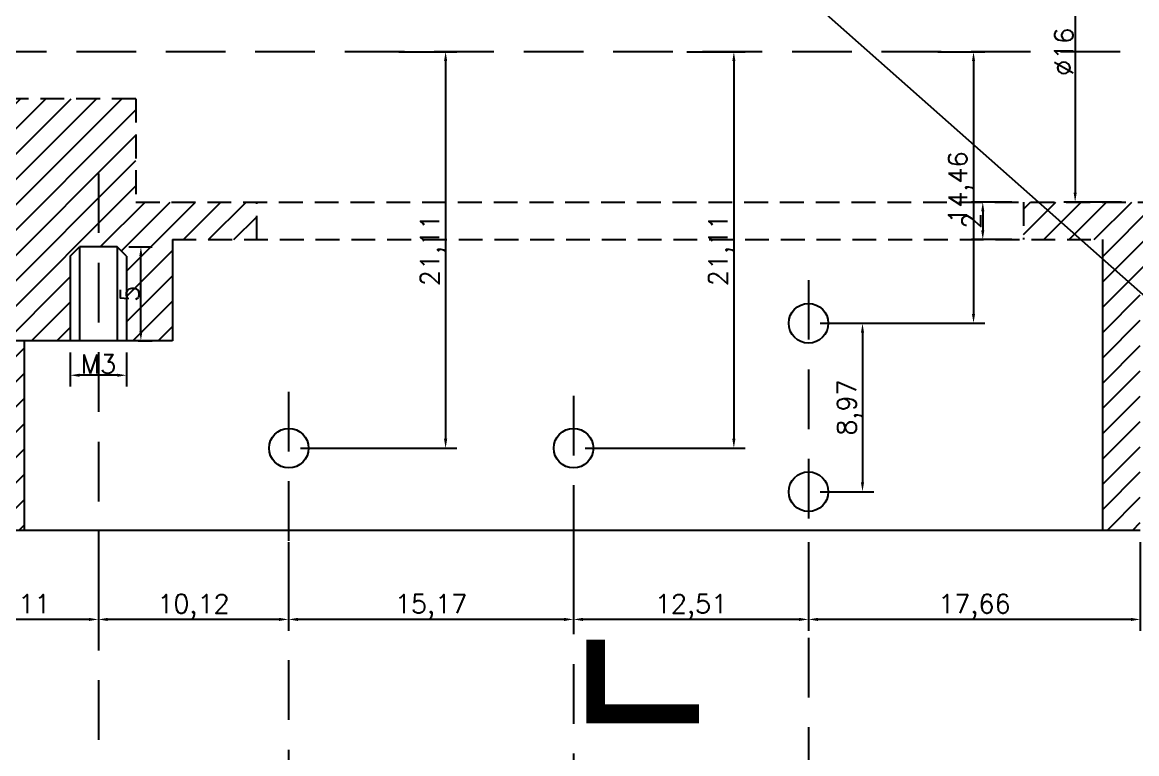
# Model space of a CAD drawing. Header units: millimetres. Extents: x 6817 to 15937, y -5221 to -164.
# Drawn here: x 9735.4 to 9794.8, y -372.3 to -333.4 of the extents above; entities that cross this region are included whole.
import ezdxf
from ezdxf import colors
from ezdxf.entities.mleader import LeaderData, LeaderLine
from ezdxf.math import Vec2, Vec3

# ---------------------------------------------------------------- set-up
doc = ezdxf.new("R2010")
doc.units = ezdxf.units.MM
doc.linetypes.add('HIDDEN', pattern=[9.525, 6.35, -3.175])
doc.layers.add('图层2', color=108, linetype='Continuous')
doc.styles.get("Standard").update_dxf_attribs({"font": 'txt', "bigfont": 'gbcbig.shx'})
doc.dimstyles.new('ISO-25', dxfattribs={"dimtxt": 1, "dimasz": 0.5, "dimexe": 0.6, "dimexo": 0.625, "dimgap": 0.1, "dimtad": 1, "dimtxsty": 'Standard', "dimcen": 2.5, "dimadec": 0, "dimazin": 0, "dimtfac": 1, "dimtmove": 0, "dimatfit": 3, "dimfxl": 0, "dimarcsym": 0})

# ---------------------------------------------------------------- blocks, each defined once
blk = doc.blocks.new('*D1298')
at = {"layer": 'Defpoints', "color": 0, "linetype": 'ByBlock', "transparency": 16777216}
for p in [(9737.989, -350.317), (9740.989, -350.317), (9737.989, -352.157)]:
    blk.add_point(p, dxfattribs=at)
at = {"layer": '图层2', "color": 0, "linetype": 'ByBlock', "lineweight": -2, "transparency": 16777216}
for p, q in [((9737.989, -350.942), (9737.989, -352.757)), ((9740.989, -350.942), (9740.989, -352.757)), ((9740.489, -352.157), (9738.489, -352.157))]:
    blk.add_line(p, q, dxfattribs=at)
at = {"layer": '图层2', "color": 0, "linetype": 'ByBlock', "transparency": 16777216}
for points in [[(9738.489, -352.074), (9738.489, -352.24), (9737.989, -352.157)], [(9740.489, -352.074), (9740.489, -352.24), (9740.989, -352.157)]]:
    blk.add_solid(points, dxfattribs=at)
at = {"layer": '图层2', "color": 0, "linetype": 'ByBlock', "transparency": 16777216, "insert": (9739.489, -351.557), "char_height": 1, "attachment_point": 5}
blk.add_mtext('M3', dxfattribs=at)
blk = doc.blocks.new('*D1299')
at = {"layer": 'Defpoints', "color": 0, "linetype": 'ByBlock', "transparency": 16777216}
for p in [(9740.489, -345.317), (9741.751, -345.317), (9740.989, -350.317)]:
    blk.add_point(p, dxfattribs=at)
at = {"layer": '图层2', "color": 0, "linetype": 'ByBlock', "lineweight": -2, "transparency": 16777216}
for p, q in [((9741.114, -345.317), (9742.351, -345.317)), ((9741.751, -349.817), (9741.751, -345.817)), ((9741.614, -350.317), (9742.351, -350.317))]:
    blk.add_line(p, q, dxfattribs=at)
at = {"layer": '图层2', "color": 0, "linetype": 'ByBlock', "transparency": 16777216}
for points in [[(9741.668, -345.817), (9741.835, -345.817), (9741.751, -345.317)], [(9741.668, -349.817), (9741.835, -349.817), (9741.751, -350.317)]]:
    blk.add_solid(points, dxfattribs=at)
at = {"layer": '图层2', "color": 0, "linetype": 'ByBlock', "transparency": 16777216, "insert": (9741.151, -347.817), "char_height": 1, "attachment_point": 5, "rotation": 90}
blk.add_mtext('5', dxfattribs=at)
blk = doc.blocks.new('*D1300')
at = {"layer": 'Defpoints', "color": 0, "linetype": 'ByBlock', "transparency": 16777216}
for p in [(9777.292, -360.423), (9794.952, -360.423), (9777.292, -365.157)]:
    blk.add_point(p, dxfattribs=at)
at = {"layer": '图层2', "color": 0, "linetype": 'ByBlock', "lineweight": -2, "transparency": 16777216}
for p, q in [((9777.292, -361.048), (9777.292, -365.757)), ((9794.952, -361.048), (9794.952, -365.757)), ((9794.452, -365.157), (9777.792, -365.157))]:
    blk.add_line(p, q, dxfattribs=at)
at = {"layer": '图层2', "color": 0, "linetype": 'ByBlock', "transparency": 16777216}
for points in [[(9777.792, -365.074), (9777.792, -365.241), (9777.292, -365.157)], [(9794.452, -365.074), (9794.452, -365.241), (9794.952, -365.157)]]:
    blk.add_solid(points, dxfattribs=at)
at = {"layer": '图层2', "color": 0, "linetype": 'ByBlock', "transparency": 16777216, "insert": (9786.122, -364.474), "char_height": 1, "attachment_point": 5}
blk.add_mtext('17,66', dxfattribs=at)
blk = doc.blocks.new('*D1301')
at = {"layer": 'Defpoints', "color": 0, "linetype": 'ByBlock', "transparency": 16777216}
for p in [(9764.784, -360.423), (9777.292, -361.048), (9764.784, -365.157)]:
    blk.add_point(p, dxfattribs=at)
at = {"layer": '图层2', "color": 0, "linetype": 'ByBlock', "lineweight": -2, "transparency": 16777216}
for p, q in [((9764.784, -361.048), (9764.784, -365.757)), ((9777.292, -361.673), (9777.292, -365.757)), ((9776.792, -365.157), (9765.284, -365.157))]:
    blk.add_line(p, q, dxfattribs=at)
at = {"layer": '图层2', "color": 0, "linetype": 'ByBlock', "transparency": 16777216}
for points in [[(9765.284, -365.074), (9765.284, -365.241), (9764.784, -365.157)], [(9776.792, -365.074), (9776.792, -365.241), (9777.292, -365.157)]]:
    blk.add_solid(points, dxfattribs=at)
at = {"layer": '图层2', "color": 0, "linetype": 'ByBlock', "transparency": 16777216, "insert": (9771.038, -364.474), "char_height": 1, "attachment_point": 5}
blk.add_mtext('12,51', dxfattribs=at)
blk = doc.blocks.new('*D1302')
at = {"layer": 'Defpoints', "color": 0, "linetype": 'ByBlock', "transparency": 16777216}
for p in [(9749.611, -360.423), (9764.784, -360.423), (9749.611, -365.157)]:
    blk.add_point(p, dxfattribs=at)
at = {"layer": '图层2', "color": 0, "linetype": 'ByBlock', "lineweight": -2, "transparency": 16777216}
for p, q in [((9749.611, -361.048), (9749.611, -365.757)), ((9764.784, -361.048), (9764.784, -365.757)), ((9764.284, -365.157), (9750.111, -365.157))]:
    blk.add_line(p, q, dxfattribs=at)
at = {"layer": '图层2', "color": 0, "linetype": 'ByBlock', "transparency": 16777216}
for points in [[(9750.111, -365.074), (9750.111, -365.241), (9749.611, -365.157)], [(9764.284, -365.074), (9764.284, -365.241), (9764.784, -365.157)]]:
    blk.add_solid(points, dxfattribs=at)
at = {"layer": '图层2', "color": 0, "linetype": 'ByBlock', "transparency": 16777216, "insert": (9757.198, -364.474), "char_height": 1, "attachment_point": 5}
blk.add_mtext('15,17', dxfattribs=at)
blk = doc.blocks.new('*D1303')
at = {"layer": 'Defpoints', "color": 0, "linetype": 'ByBlock', "transparency": 16777216}
for p in [(9739.489, -360.423), (9749.611, -360.423), (9739.489, -365.157)]:
    blk.add_point(p, dxfattribs=at)
at = {"layer": '图层2', "color": 0, "linetype": 'ByBlock', "lineweight": -2, "transparency": 16777216}
for p, q in [((9739.489, -361.048), (9739.489, -365.757)), ((9749.611, -361.048), (9749.611, -365.757)), ((9749.111, -365.157), (9739.989, -365.157))]:
    blk.add_line(p, q, dxfattribs=at)
at = {"layer": '图层2', "color": 0, "linetype": 'ByBlock', "transparency": 16777216}
for points in [[(9739.989, -365.074), (9739.989, -365.241), (9739.489, -365.157)], [(9749.111, -365.074), (9749.111, -365.241), (9749.611, -365.157)]]:
    blk.add_solid(points, dxfattribs=at)
at = {"layer": '图层2', "color": 0, "linetype": 'ByBlock', "transparency": 16777216, "insert": (9744.55, -364.474), "char_height": 1, "attachment_point": 5}
blk.add_mtext('10,12', dxfattribs=at)
blk = doc.blocks.new('*D1304')
at = {"layer": 'Defpoints', "color": 0, "linetype": 'ByBlock', "transparency": 16777216}
for p in [(9739.489, -360.423), (9731.375, -363.086), (9731.375, -365.157)]:
    blk.add_point(p, dxfattribs=at)
at = {"layer": '图层2', "color": 0, "linetype": 'ByBlock', "lineweight": -2, "transparency": 16777216}
for p, q in [((9739.489, -361.048), (9739.489, -365.757)), ((9731.375, -363.711), (9731.375, -365.757)), ((9738.989, -365.157), (9731.875, -365.157))]:
    blk.add_line(p, q, dxfattribs=at)
at = {"layer": '图层2', "color": 0, "linetype": 'ByBlock', "transparency": 16777216}
for points in [[(9731.875, -365.074), (9731.875, -365.241), (9731.375, -365.157)], [(9738.989, -365.074), (9738.989, -365.241), (9739.489, -365.157)]]:
    blk.add_solid(points, dxfattribs=at)
at = {"layer": '图层2', "color": 0, "linetype": 'ByBlock', "transparency": 16777216, "insert": (9735.432, -364.474), "char_height": 1, "attachment_point": 5}
blk.add_mtext('8,11', dxfattribs=at)
blk = doc.blocks.new('*D1305')
at = {"layer": 'Defpoints', "color": 0, "linetype": 'ByBlock', "transparency": 16777216}
for p in [(9783.559, -334.936), (9777.292, -349.392), (9786.076, -349.392)]:
    blk.add_point(p, dxfattribs=at)
at = {"layer": '图层2', "color": 0, "linetype": 'ByBlock', "lineweight": -2, "transparency": 16777216}
for p, q in [((9784.184, -334.936), (9786.676, -334.936)), ((9786.076, -335.436), (9786.076, -348.892)), ((9777.917, -349.392), (9786.676, -349.392))]:
    blk.add_line(p, q, dxfattribs=at)
at = {"layer": '图层2', "color": 0, "linetype": 'ByBlock', "transparency": 16777216}
for points in [[(9785.992, -335.436), (9786.159, -335.436), (9786.076, -334.936)], [(9785.992, -348.892), (9786.159, -348.892), (9786.076, -349.392)]]:
    blk.add_solid(points, dxfattribs=at)
at = {"layer": '图层2', "color": 0, "linetype": 'ByBlock', "transparency": 16777216, "insert": (9785.392, -342.164), "char_height": 1, "attachment_point": 5, "rotation": 90}
blk.add_mtext('14,46', dxfattribs=at)
blk = doc.blocks.new('*D1306')
at = {"layer": 'Defpoints', "color": 0, "linetype": 'ByBlock', "transparency": 16777216}
for p in [(9777.292, -349.392), (9777.292, -358.357), (9780.166, -358.357)]:
    blk.add_point(p, dxfattribs=at)
at = {"layer": '图层2', "color": 0, "linetype": 'ByBlock', "lineweight": -2, "transparency": 16777216}
for p, q in [((9777.917, -349.392), (9780.766, -349.392)), ((9780.166, -349.892), (9780.166, -357.857)), ((9777.917, -358.357), (9780.766, -358.357))]:
    blk.add_line(p, q, dxfattribs=at)
at = {"layer": '图层2', "color": 0, "linetype": 'ByBlock', "transparency": 16777216}
for points in [[(9780.083, -349.892), (9780.249, -349.892), (9780.166, -349.392)], [(9780.083, -357.857), (9780.249, -357.857), (9780.166, -358.357)]]:
    blk.add_solid(points, dxfattribs=at)
at = {"layer": '图层2', "color": 0, "linetype": 'ByBlock', "transparency": 16777216, "insert": (9779.483, -353.874), "char_height": 1, "attachment_point": 5, "rotation": 90}
blk.add_mtext('8,97', dxfattribs=at)
blk = doc.blocks.new('*D1307')
at = {"layer": 'Defpoints', "color": 0, "linetype": 'ByBlock', "transparency": 16777216}
for p in [(9770.193, -334.936), (9764.784, -356.042), (9773.317, -356.042)]:
    blk.add_point(p, dxfattribs=at)
at = {"layer": '图层2', "color": 0, "linetype": 'ByBlock', "lineweight": -2, "transparency": 16777216}
for p, q in [((9770.818, -334.936), (9773.917, -334.936)), ((9773.317, -335.436), (9773.317, -355.542)), ((9765.409, -356.042), (9773.917, -356.042))]:
    blk.add_line(p, q, dxfattribs=at)
at = {"layer": '图层2', "color": 0, "linetype": 'ByBlock', "transparency": 16777216}
for points in [[(9773.234, -335.436), (9773.401, -335.436), (9773.317, -334.936)], [(9773.234, -355.542), (9773.401, -355.542), (9773.317, -356.042)]]:
    blk.add_solid(points, dxfattribs=at)
at = {"layer": '图层2', "color": 0, "linetype": 'ByBlock', "transparency": 16777216, "insert": (9772.634, -345.489), "char_height": 1, "attachment_point": 5, "rotation": 90}
blk.add_mtext('21,11', dxfattribs=at)
blk = doc.blocks.new('*D1308')
at = {"layer": 'Defpoints', "color": 0, "linetype": 'ByBlock', "transparency": 16777216}
for p in [(9754.855, -334.936), (9749.626, -356.042), (9757.973, -356.042)]:
    blk.add_point(p, dxfattribs=at)
at = {"layer": '图层2', "color": 0, "linetype": 'ByBlock', "lineweight": -2, "transparency": 16777216}
for p, q in [((9755.48, -334.936), (9758.573, -334.936)), ((9757.973, -335.436), (9757.973, -355.542)), ((9750.251, -356.042), (9758.573, -356.042))]:
    blk.add_line(p, q, dxfattribs=at)
at = {"layer": '图层2', "color": 0, "linetype": 'ByBlock', "transparency": 16777216}
for points in [[(9757.89, -335.436), (9758.056, -335.436), (9757.973, -334.936)], [(9757.89, -355.542), (9758.056, -355.542), (9757.973, -356.042)]]:
    blk.add_solid(points, dxfattribs=at)
at = {"layer": '图层2', "color": 0, "linetype": 'ByBlock', "transparency": 16777216, "insert": (9757.29, -345.489), "char_height": 1, "attachment_point": 5, "rotation": 90}
blk.add_mtext('21,11', dxfattribs=at)
blk = doc.blocks.new('*D1310')
at = {"layer": 'Defpoints', "color": 0, "linetype": 'ByBlock', "transparency": 16777216}
for p in [(9794.573, -326.936), (9791.485, -342.936), (9794.573, -342.936)]:
    blk.add_point(p, dxfattribs=at)
at = {"layer": '图层2', "color": 0, "linetype": 'ByBlock', "lineweight": -2, "transparency": 16777216}
for p, q in [((9793.948, -326.936), (9790.885, -326.936)), ((9791.485, -327.436), (9791.485, -342.436)), ((9793.948, -342.936), (9790.885, -342.936))]:
    blk.add_line(p, q, dxfattribs=at)
at = {"layer": '图层2', "color": 0, "linetype": 'ByBlock', "transparency": 16777216}
for points in [[(9791.402, -327.436), (9791.568, -327.436), (9791.485, -326.936)], [(9791.402, -342.436), (9791.568, -342.436), (9791.485, -342.936)]]:
    blk.add_solid(points, dxfattribs=at)
at = {"layer": '图层2', "color": 0, "linetype": 'ByBlock', "transparency": 16777216, "insert": (9790.885, -334.936), "char_height": 1, "attachment_point": 5, "rotation": 90}
blk.add_mtext('%%C16', dxfattribs=at)
blk = doc.blocks.new('*D1311')
at = {"layer": 'Defpoints', "color": 0, "linetype": 'ByBlock', "transparency": 16777216}
for p in [(9788.736, -342.936), (9786.568, -344.936), (9788.736, -344.936)]:
    blk.add_point(p, dxfattribs=at)
at = {"layer": '图层2', "color": 0, "linetype": 'ByBlock', "lineweight": -2, "transparency": 16777216}
for p, q in [((9788.111, -342.936), (9785.968, -342.936)), ((9786.568, -343.436), (9786.568, -344.436)), ((9788.111, -344.936), (9785.968, -344.936))]:
    blk.add_line(p, q, dxfattribs=at)
at = {"layer": '图层2', "color": 0, "linetype": 'ByBlock', "transparency": 16777216}
for points in [[(9786.485, -343.436), (9786.651, -343.436), (9786.568, -342.936)], [(9786.485, -344.436), (9786.651, -344.436), (9786.568, -344.936)]]:
    blk.add_solid(points, dxfattribs=at)
at = {"layer": '图层2', "color": 0, "linetype": 'ByBlock', "transparency": 16777216, "insert": (9785.968, -343.936), "char_height": 1, "attachment_point": 5, "rotation": 90}
blk.add_mtext('2', dxfattribs=at)

msp = doc.modelspace()

# ---------------------------------------------------------------- hatches: boundary and pattern name
at = {"layer": '图层2', "linetype": 'ByBlock'}
h = msp.add_hatch(dxfattribs=at)
h.set_pattern_fill('ANSI31', color=4, scale=0.3)
h.set_pattern_definition([(45, (8217.1897, 256.5624), (-0.6735192, 0.6735192), [])])
h.paths.add_polyline_path([(9735.545, -288.697), (9810.045, -288.697), (9810.045, -294.712), (9807.423, -294.712), (9807.423, -290.697), (9735.545, -290.697)])
h.paths.add_polyline_path([(9800.769, -298.727), (9807.423, -298.727), (9807.423, -294.712), (9810.045, -294.712), (9810.045, -300.727), (9802.769, -300.727)])
h.paths.add_polyline_path([(9813.045, -294.712), (9815.545, -294.712), (9815.545, -300.727), (9813.045, -300.727)])
h.paths.add_polyline_path([(9813.045, -288.697), (9815.545, -288.697), (9815.545, -294.712), (9813.045, -294.712)])
edge = h.paths.add_edge_path()
edge.add_line((9735.545, -298.727), (9740.045, -298.727))
edge.add_arc((9740.045, -300.727), 2, 450, 540)
edge.add_line((9738.045, -300.727), (9735.545, -300.727))
edge.add_line((9735.545, -300.727), (9735.545, -298.727))
edge = h.paths.add_edge_path()
edge.add_line((9740.045, -298.727), (9757.8, -298.727))
edge.add_line((9757.8, -298.727), (9755.8, -300.727))
edge.add_line((9755.8, -300.727), (9738.045, -300.727))
edge.add_arc((9740.045, -300.727), 2, 450, 540, ccw=False)
edge = h.paths.add_edge_path()
edge.add_line((9804.526, -311.726), (9804.526, -307.727))
edge.add_line((9804.526, -307.727), (9810.045, -307.727))
edge.add_line((9810.045, -307.727), (9810.045, -311.697))
edge.add_line((9810.045, -311.697), (9811.045, -311.697))
edge.add_line((9811.045, -311.697), (9811.045, -324.936))
edge.add_arc((9809.045, -324.936), 2, 319.4584, 360, ccw=False)
edge.add_line((9810.565, -326.236), (9796.245, -326.236))
edge.add_line((9796.245, -326.236), (9795.545, -326.936))
edge.add_line((9795.545, -326.936), (9766.644, -326.936))
edge.add_line((9766.644, -326.936), (9768.644, -324.936))
edge.add_line((9768.644, -324.936), (9805.676, -324.936))
edge.add_arc((9805.676, -321.568), 3.368, 270, 360)
edge.add_line((9809.045, -321.568), (9809.045, -315.925))
edge.add_arc((9806.519, -315.925), 2.526, 360, 454.82174)
edge.add_arc((9806.21, -311.726), 1.684, 180, 273.27147, ccw=False)
edge = h.paths.add_edge_path(flags=16)
edge.add_arc((9806.21, -311.726), 1.034, 180, 540, ccw=False)
edge = h.paths.add_edge_path(flags=17)
edge.add_line((9738.045, -324.936), (9739.483, -324.936))
edge.add_line((9739.483, -324.936), (9741.483, -326.936))
edge.add_line((9741.483, -326.936), (9740.045, -326.936))
edge.add_arc((9740.045, -324.936), 2, 180, 270, ccw=False)
edge = h.paths.add_edge_path()
edge.add_line((9735.545, -324.936), (9738.045, -324.936))
edge.add_arc((9740.045, -324.936), 2, 540, 630)
edge.add_line((9740.045, -326.936), (9741.483, -326.936))
edge.add_line((9741.483, -326.936), (9741.483, -332.436))
edge.add_line((9741.483, -332.436), (9732.875, -332.436))
edge.add_line((9732.875, -332.436), (9732.875, -331.451))
edge.add_line((9732.875, -331.451), (9735.545, -331.451))
edge.add_line((9735.545, -331.451), (9735.545, -324.936))
h.paths.add_polyline_path([(9733.875, -339.951), (9732.875, -339.951), (9732.875, -337.436), (9741.483, -337.436), (9741.483, -342.936), (9747.926, -342.936), (9747.926, -344.936), (9743.433, -344.936), (9743.433, -350.317), (9740.989, -350.317), (9740.989, -345.817), (9740.489, -345.317), (9738.489, -345.317), (9737.989, -345.817), (9737.989, -350.317), (9733.875, -350.317)])
h.paths.add_polyline_path([(9788.736, -342.936), (9795.545, -342.936), (9796.245, -343.636), (9815.545, -343.636), (9815.545, -346.949), (9794.952, -346.949), (9794.952, -360.423), (9792.952, -360.423), (9792.952, -344.936), (9788.736, -344.936)])
h.paths.add_polyline_path([(9734.375, -350.923), (9733.875, -350.423), (9733.875, -350.317), (9735.545, -350.317), (9735.545, -360.423), (9734.375, -360.423)])
h.paths.add_polyline_path([(9720.745, -344.936), (9720.745, -337.436), (9729.875, -337.436), (9729.875, -339.951), (9728.875, -339.951), (9728.875, -350.317), (9727.858, -350.317), (9727.858, -360.423), (9721.745, -360.423), (9711.145, -358.131), (9711.145, -344.936)])
h.paths.add_polyline_path([(9691.745, -315.936), (9705.895, -315.936), (9705.895, -324.936), (9691.745, -324.936)])
h.paths.add_polyline_path([(9710.395, -315.936), (9721.745, -315.936), (9721.745, -331.451), (9729.875, -331.451), (9729.875, -332.436), (9720.745, -332.436), (9720.745, -324.936), (9710.395, -324.936)])
h.paths.add_polyline_path([(9710.395, -300.712), (9721.745, -300.712), (9721.745, -315.936), (9710.395, -315.936)])
h.paths.add_polyline_path([(9691.745, -302.712), (9703.445, -302.712), (9703.445, -300.912), (9703.645, -300.712), (9705.895, -300.712), (9705.895, -315.936), (9691.745, -315.936)])
h.paths.add_polyline_path([(9711.245, -284.712), (9721.745, -284.712), (9721.745, -288.712), (9711.245, -288.712)])
h.paths.add_polyline_path([(9703.445, -286.712), (9691.745, -286.712), (9691.745, -284.712), (9711.245, -284.712), (9711.245, -288.712), (9703.645, -288.712), (9703.445, -288.512)])
edge = h.paths.add_edge_path()
edge.add_line((9813.045, -311.697), (9813.045, -307.727))
edge.add_line((9813.045, -307.727), (9815.545, -307.727))
edge.add_line((9815.545, -307.727), (9815.545, -326.236))
edge.add_line((9815.545, -326.236), (9810.565, -326.236))
edge.add_arc((9809.045, -324.936), 2, 319.4584, 360)
edge.add_line((9811.045, -324.936), (9811.045, -311.697))
edge.add_line((9811.045, -311.697), (9813.045, -311.697))
h.paths.add_polyline_path([(9694.345, -344.936), (9694.345, -354.499), (9691.745, -353.936), (9691.745, -344.936)])
h.paths.add_polyline_path([(9699.345, -355.58), (9699.345, -344.936), (9705.145, -344.936), (9705.145, -356.834)])

# ---------------------------------------------------------------- linework, layer by layer
at = {"layer": '图层2', "color": 3, "linetype": 'HIDDEN', "ltscale": 0.5}
for p, q in [((9960.567, -334.936), (9611.681, -334.936)), ((9739.489, -341.408), (9739.489, -364.027)), ((9777.292, -347.087), (9777.292, -407.898)), ((9749.611, -353.041), (9749.611, -414.069)), ((9764.784, -353.25), (9764.784, -410.431)), ((9739.489, -363.629), (9739.489, -425.02))]:
    msp.add_line(p, q, dxfattribs=at)
at = {"layer": '图层2', "color": 1, "linetype": 'HIDDEN', "ltscale": 0.2}
for p, q in [((9741.483, -337.436), (9720.745, -337.436)), ((9741.483, -337.436), (9741.483, -342.936)), ((9741.483, -342.936), (9815.545, -342.936)), ((9747.926, -344.936), (9747.926, -342.936)), ((9788.736, -342.936), (9788.736, -344.936)), ((9743.433, -344.936), (9792.952, -344.936))]:
    msp.add_line(p, q, dxfattribs=at)
at = {"layer": '图层2', "color": 2, "linetype": 'ByBlock'}
for p, q in [((9743.433, -344.936), (9743.433, -350.317)), ((9792.952, -360.423), (9792.952, -344.936)), ((9743.433, -350.317), (9727.858, -350.317)), ((9735.545, -350.317), (9735.545, -360.423)), ((9794.952, -360.423), (9721.745, -360.423))]:
    msp.add_line(p, q, dxfattribs=at)
at = {"layer": '图层2', "color": 4, "linetype": 'ByBlock'}
for p, q in [((9737.989, -345.817), (9738.489, -345.317)), ((9737.989, -345.817), (9737.989, -350.317)), ((9740.989, -345.817), (9740.489, -345.317)), ((9740.989, -345.817), (9740.989, -350.317))]:
    msp.add_line(p, q, dxfattribs=at)
at = {"layer": '图层2', "color": 1, "linetype": 'ByBlock'}
for p, q in [((9740.489, -345.317), (9738.489, -345.317)), ((9738.489, -345.317), (9738.489, -350.317)), ((9740.489, -345.317), (9740.489, -350.317))]:
    msp.add_line(p, q, dxfattribs=at)
at = {"layer": '图层2', "color": 6, "linetype": 'ByBlock', "const_width": 1}
msp.add_lwpolyline([(9771.47, -370.181), (9765.962, -370.181), (9765.962, -366.236)], dxfattribs=at)
at = {"layer": '图层2', "color": 2, "linetype": 'ByBlock'}
for centre in [(9777.292, -349.392), (9749.626, -356.042), (9764.784, -356.042), (9777.292, -358.357)]:
    msp.add_circle(centre, 1.053, dxfattribs=at)

# ---------------------------------------------------------------- dimensions: what is measured, and where the dimension line sits
at = {"layer": '图层2', "color": 6, "linetype": 'ByBlock'}
for base, p1, p2, angle, text, picture, middle in [((9791.485, -342.936), (9794.573, -326.936), (9794.573, -342.936), 90, '%%C16', '*D1310', (9790.885, -334.936)), ((9737.989, -352.157), (9740.989, -350.317), (9737.989, -350.317), 180, 'M3', '*D1298', (9739.489, -351.557))]:
    dim = msp.add_linear_dim(base=base, p1=p1, p2=p2, angle=angle, text=text, dimstyle='ISO-25', dxfattribs=at)
    dim.commit()
    dim.dimension.update_dxf_attribs({"geometry": picture, "text_midpoint": middle})
for base, p1, p2, angle, picture, middle in [((9757.973, -356.042), (9754.855, -334.936), (9749.626, -356.042), 90, '*D1308', (9757.29, -345.489)), ((9773.317, -356.042), (9770.193, -334.936), (9764.784, -356.042), 90, '*D1307', (9772.634, -345.489)), ((9786.076, -349.392), (9783.559, -334.936), (9777.292, -349.392), 90, '*D1305', (9785.392, -342.164)), ((9786.568, -344.936), (9788.736, -342.936), (9788.736, -344.936), 90, '*D1311', (9785.968, -343.936)), ((9741.751, -345.317), (9740.989, -350.317), (9740.489, -345.317), 90, '*D1299', (9741.151, -347.817)), ((9780.1661, -358.3569), (9777.2922, -349.3917), (9777.2922, -358.3569), 90, '*D1306', (9779.4828, -353.8743)), ((9731.375, -365.157), (9739.489, -360.423), (9731.375, -363.086), 180, '*D1304', (9735.432, -364.474)), ((9739.489, -365.157), (9749.611, -360.423), (9739.489, -360.423), 180, '*D1303', (9744.55, -364.474)), ((9749.611, -365.157), (9764.784, -360.423), (9749.611, -360.423), 180, '*D1302', (9757.198, -364.474)), ((9764.784, -365.157), (9777.292, -361.048), (9764.784, -360.423), 180, '*D1301', (9771.038, -364.474)), ((9777.292, -365.157), (9794.952, -360.423), (9777.292, -360.423), 180, '*D1300', (9786.122, -364.474))]:
    dim = msp.add_linear_dim(base=base, p1=p1, p2=p2, angle=angle, dimstyle='ISO-25', dxfattribs=at)
    dim.commit()
    dim.dimension.update_dxf_attribs({"geometry": picture, "text_midpoint": middle})

# ---------------------------------------------------------------- leaders
ml = msp.add_multileader_mtext('Standard', dxfattribs=at)
ml.set_content('', color=6)
ml.set_leader_properties()
ml.build(insert=Vec2(0, 0))
ml.multileader.update_dxf_attribs({"text_right_attachment_type": 6, "dogleg_length": 0.36, "arrow_head_size": 0.5})
ctx = ml.context
ctx.base_point, ctx.char_height, ctx.arrow_head_size, ctx.plane_origin = Vec3(9873.546, -406.58), 1.2, 0.5, Vec3(9763.752, -320.109)
ctx.right_attachment = 6
notes = []
notes.append((ctx, [(0, (1, 1, 0), (9873.186, -406.58), (1, 0), 0.36, [(0, [(9763.752, -320.109), (9861.381, -406.58)], 0, [])])]))
ctx.mtext.insert, ctx.mtext.flow_direction = Vec3(9875.546, -405.98), 5
ml = msp.add_multileader_mtext('Standard', dxfattribs=at)
ml.set_content('', color=6)
ml.set_leader_properties()
ml.build(insert=Vec2(0, 0))
ml.multileader.update_dxf_attribs({"text_right_attachment_type": 6, "dogleg_length": 0.36, "arrow_head_size": 0.5})
ctx = ml.context
ctx.base_point, ctx.char_height, ctx.arrow_head_size, ctx.plane_origin = Vec3(9871.027, -394.525), 1.2, 0.5, Vec3(9787.385, -320.113)
ctx.right_attachment = 6
notes.append((ctx, [(0, (1, 1, 0), (9870.667, -394.525), (1, 0), 0.36, [(0, [(9787.385, -320.113), (9861.408, -394.525)], 0, [])])]))
ctx.mtext.insert, ctx.mtext.flow_direction = Vec3(9873.027, -393.925), 5
for ctx, leaders in notes:
    for number, flags, end, landing, length, lines in leaders:
        leader = LeaderData()
        leader.index, (leader.has_last_leader_line, leader.has_dogleg_vector, leader.attachment_direction) = number, flags
        leader.last_leader_point, leader.dogleg_vector, leader.dogleg_length = Vec3(end), Vec3(landing), length
        for number, points, colour, breaks in lines:
            line = LeaderLine()
            line.index, line.vertices, line.color, line.breaks = number, Vec3.list(points), colors.encode_raw_color(colour), breaks
            leader.lines.append(line)
        ctx.leaders.append(leader)

doc.saveas('drawing.dxf')
